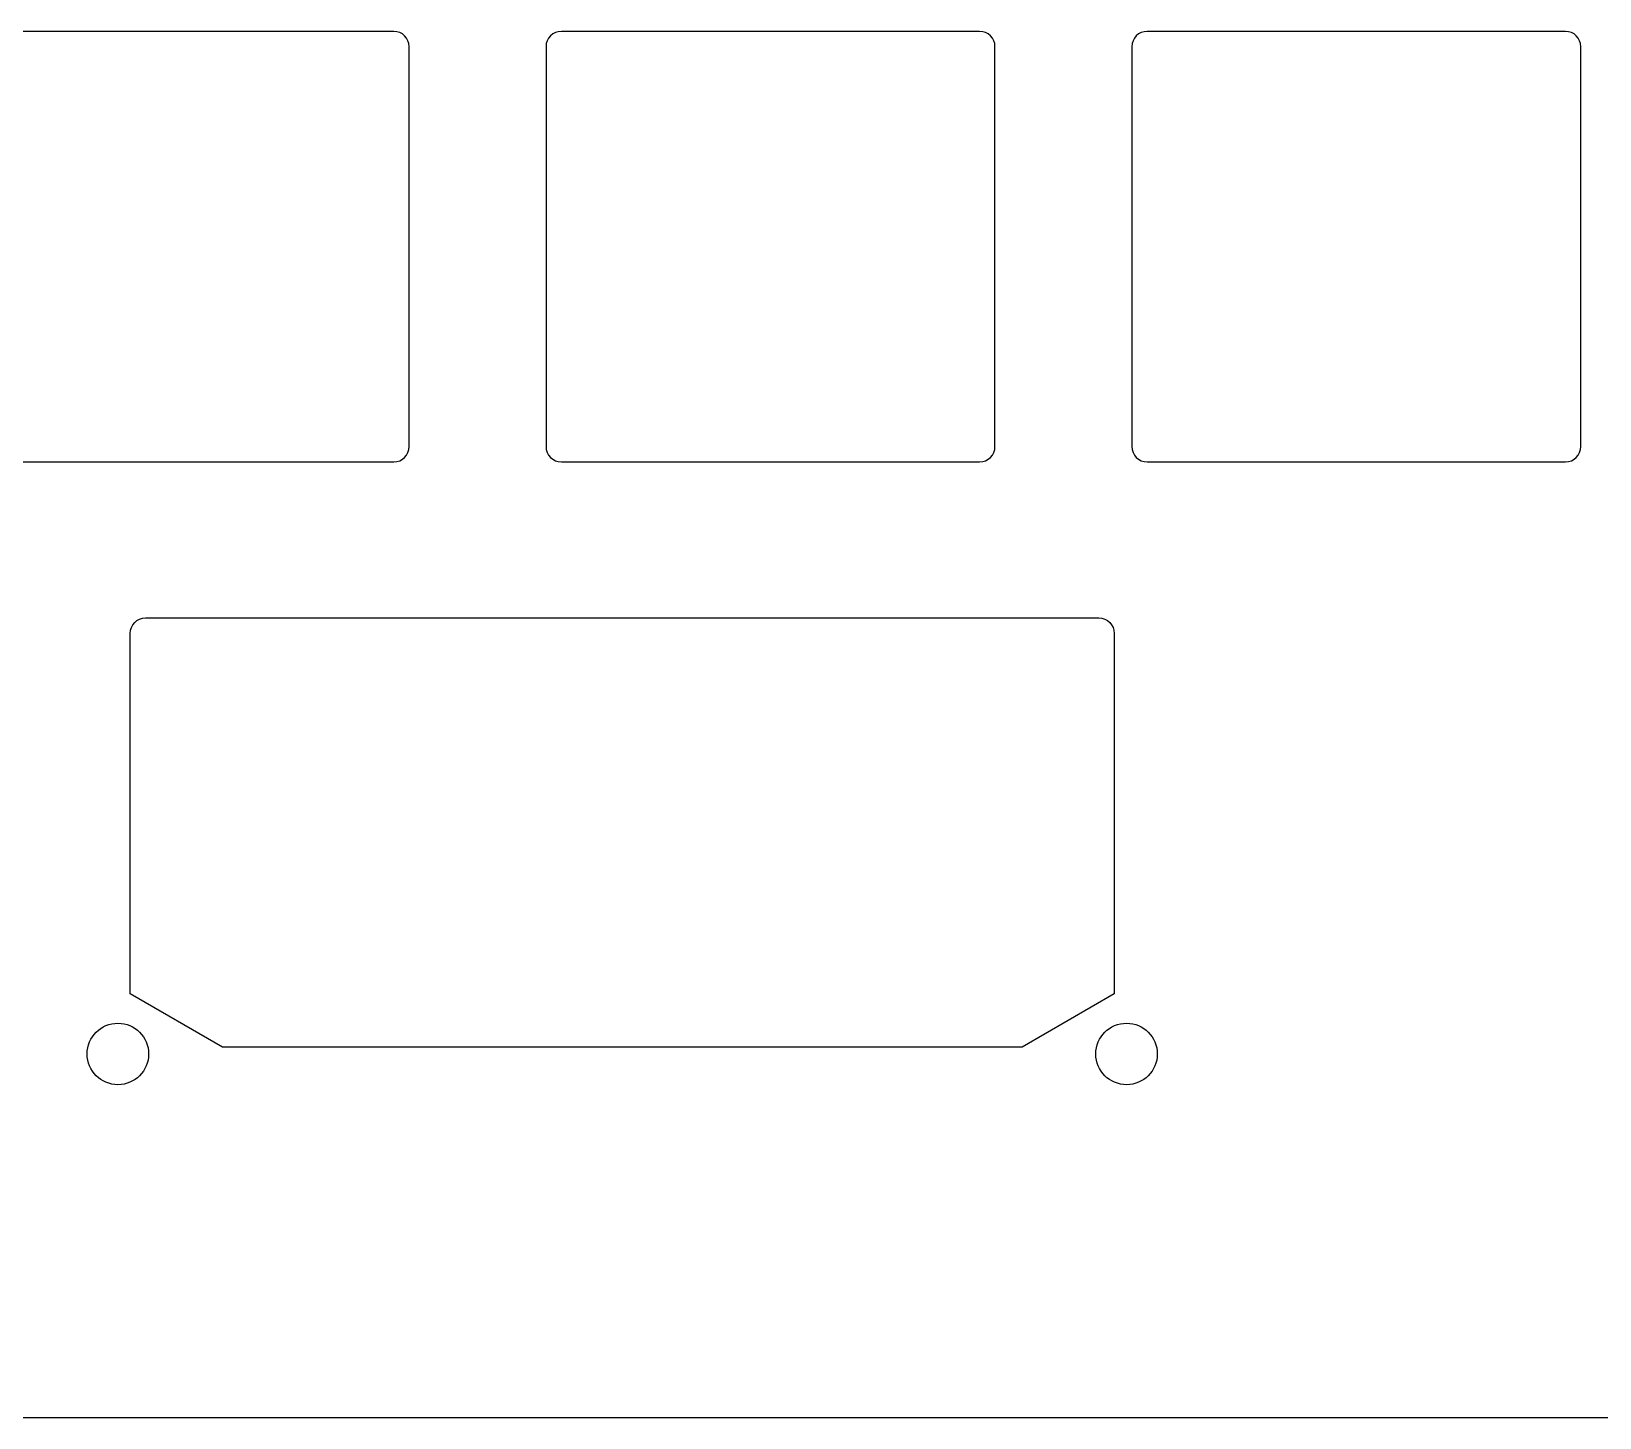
# Model space of a CAD drawing. Header units: millimetres. Extents: x -10 to 277, y -95 to 18.
# Drawn here: x 133.2 to 184.2, y -95.2 to -50.1 of the extents above; entities that cross this region are included whole.
import ezdxf

# ---------------------------------------------------------------- set-up
doc = ezdxf.new("R2010")
doc.units = ezdxf.units.MM
doc.header["$MEASUREMENT"] = 0
doc.layers.get('0').update_dxf_attribs({"linetype": 'CONTINUOUS'})
doc.layers.add('Edge.Cuts', color=53, linetype='CONTINUOUS')

msp = doc.modelspace()

# ---------------------------------------------------------------- linework, layer by layer
msp.add_lwpolyline([(168.4, -81.443), (165.4, -83.175), (139.4, -83.175), (136.4, -81.443), (136.4, -69.725, -0.414212391), (136.9, -69.225), (167.9, -69.225, -0.414213562), (168.4, -69.725)], format="xyb", close=True)
for centre in [(136, -83.4), (168.8, -83.4)]:
    msp.add_circle(centre, 1)
at = {"layer": 'Edge.Cuts', "linetype": 'Continuous'}
for p, q in [((144.971416, -50.15), (131.371416, -50.15)), ((164.021416, -50.15), (150.421416, -50.15)), ((183.071416, -50.15), (169.471416, -50.15)), ((145.471416, -63.65), (145.471416, -50.65)), ((149.921416, -50.65), (149.921416, -63.65)), ((164.521416, -63.65), (164.521416, -50.65)), ((168.971416, -50.65), (168.971416, -63.65)), ((183.571416, -63.65), (183.571416, -50.65)), ((131.371416, -64.15), (144.971416, -64.15)), ((150.421416, -64.15), (164.021416, -64.15)), ((169.471416, -64.15), (183.071416, -64.15)), ((52.325, -95.226), (214.375, -95.226))]:
    msp.add_line(p, q, dxfattribs=at)
at = {"layer": 'Edge.Cuts'}
for centre, start, end in [((144.971416, -50.65), 0, 90), ((150.421416, -50.65), 90, 180), ((164.021416, -50.65), 0, 90), ((169.471416, -50.65), 90, 180), ((183.071416, -50.65), 0, 90), ((144.971416, -63.65), 270, 0), ((150.421416, -63.65), 180, 270), ((164.021416, -63.65), 270, 0), ((169.471416, -63.65), 180, 270), ((183.071416, -63.65), 270, 0)]:
    msp.add_arc(centre, 0.5, start, end, dxfattribs=at)

doc.saveas('drawing.dxf')
